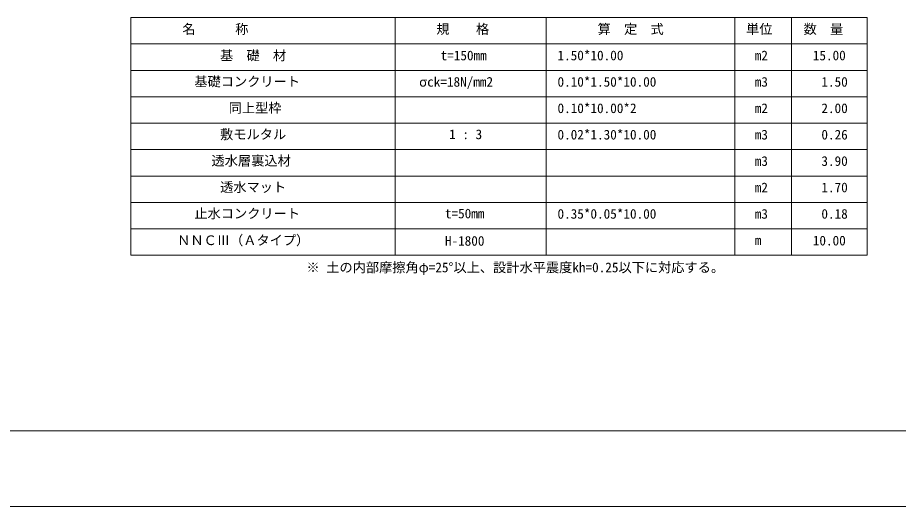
# Model space of a CAD drawing. Units: millimetres, scale not verified. Extents: x -252 to 252048, y 18866 to 78266.
# Drawn here: x 27758 to 51088, y 18866 to 31826 of the extents above; entities that cross this region are included whole.
import ezdxf
from ezdxf.enums import TextEntityAlignment as Align

# ---------------------------------------------------------------- set-up
doc = ezdxf.new("R2010")
doc.units = ezdxf.units.MM
doc.header["$LTSCALE"] = 300
for name, color, linetype, lineweight in [('D-MTR-FRAM', 7, 'Continuous', 18), ('D-TTL(外枠）', 2, 'Continuous', 18), ('DEFPOINTS_3', 7, 'Continuous', 18)]:
    doc.layers.add(name, color=color, linetype=linetype, lineweight=lineweight)
doc.layers.add('D-MTR-TXT', color=1, linetype='Continuous')
doc.styles.add('ＭＳ ゴシック', font='')
doc.styles.get('ＭＳ ゴシック').set_extended_font_data('MS Gothic')

msp = doc.modelspace()

# ---------------------------------------------------------------- linework, layer by layer
at = {"layer": 'D-MTR-FRAM'}
for p, q in [((30758.9, 31826.3), (50258.9, 31826.3)), ((30758.9, 25526.3), (30758.9, 31826.3)), ((37758.9, 25526.3), (37758.9, 31826.3)), ((41758.9, 25526.3), (41758.9, 31826.3)), ((46758.9, 25526.3), (46758.9, 31826.3)), ((48258.9, 25526.3), (48258.9, 31826.3)), ((48258.9, 25526.3), (48258.9, 31826.3)), ((50258.9, 31826.3), (50258.9, 25526.3)), ((30758.9, 31126.3), (50258.9, 31126.3)), ((30758.9, 30426.3), (50258.9, 30426.3)), ((30758.9, 29726.3), (50258.9, 29726.3)), ((30758.9, 29026.3), (50258.9, 29026.3)), ((30758.9, 28326.3), (50258.9, 28326.3)), ((30758.9, 27626.3), (50258.9, 27626.3)), ((30758.9, 26926.3), (50258.9, 26926.3)), ((30758.9, 26226.3), (50258.9, 26226.3)), ((30758.9, 25526.3), (50258.9, 25526.3))]:
    msp.add_line(p, q, dxfattribs=at)
at = {"layer": 'D-TTL(外枠）'}
msp.add_line((81548.2, 20866.3), (2048.2, 20866.3), dxfattribs=at)
at = {"layer": 'DEFPOINTS_3'}
msp.add_line((-251.8, 18866.3), (83848.2, 18866.3), dxfattribs=at)

# ---------------------------------------------------------------- texts
at = {"layer": 'D-MTR-TXT', "style": 'ＭＳ ゴシック'}
for s, p in [('名\u3000\u3000\u3000称', (32121.8, 31317.7)), ('規\u3000\u3000格', (38849.2, 31317.7)), ('算\u3000定\u3000式', (43121.8, 31317.7)), ('単位', (47054, 31317.7)), ('数\u3000量', (48576.6, 31317.7)), ('基\u3000礎\u3000材', (33121.8, 30617.7)), ('t=150mm', (38962.9, 30617.7)), ('1.50*10.00', (42058.9, 30617.7)), ('m2', (47283.9, 30617.7)), ('15.00', (48821.8, 30617.7)), ('基礎コンクリート', (32439.6, 29926.7)), ('σck=18N/mm2', (38394.4, 29917.7)), ('0.10*1.50*10.00', (42058.9, 29917.7)), ('m3', (47283.9, 29917.7)), ('1.50', (49049.2, 29917.7)), ('同上型枠', (33349.2, 29226.7)), ('0.10*10.00*2', (42058.9, 29217.7)), ('m2', (47283.9, 29217.7)), ('2.00', (49049.2, 29217.7)), ('敷モルタル', (33121.8, 28526.7)), ('1 : 3', (39190.3, 28526.7)), ('0.02*1.30*10.00', (42058.9, 28517.7)), ('m3', (47283.9, 28517.7)), ('0.26', (49049.2, 28517.7)), ('透水層裏込材', (32894.4, 27826.7)), ('m3', (47283.9, 27817.7)), ('3.90', (49049.2, 27817.7)), ('透水マット', (33121.8, 27126.7)), ('m2', (47283.9, 27117.7)), ('1.70', (49049.2, 27117.7)), ('止水コンクリート', (32439.6, 26426.7)), ('t=50mm', (39076.6, 26426.7)), ('0.35*0.05*10.00', (42058.9, 26417.7)), ('m3', (47283.9, 26417.7)), ('0.18', (49049.2, 26417.7)), ('ＮＮＣⅢ（Ａタイプ）', (31984.7, 25717.7)), ('H-1800', (39076.6, 25701.3)), ('m', (47283.9, 25717.7)), ('10.00', (48821.8, 25708.7)), ('※ 土の内部摩擦角φ=25°以上、設計水平震度kh=0.25以下に対応する。', (35408.9, 24998))]:
    msp.add_text(s, height=256.6, dxfattribs=at).set_placement(p, align=Align.BOTTOM_LEFT)

doc.saveas('drawing.dxf')
